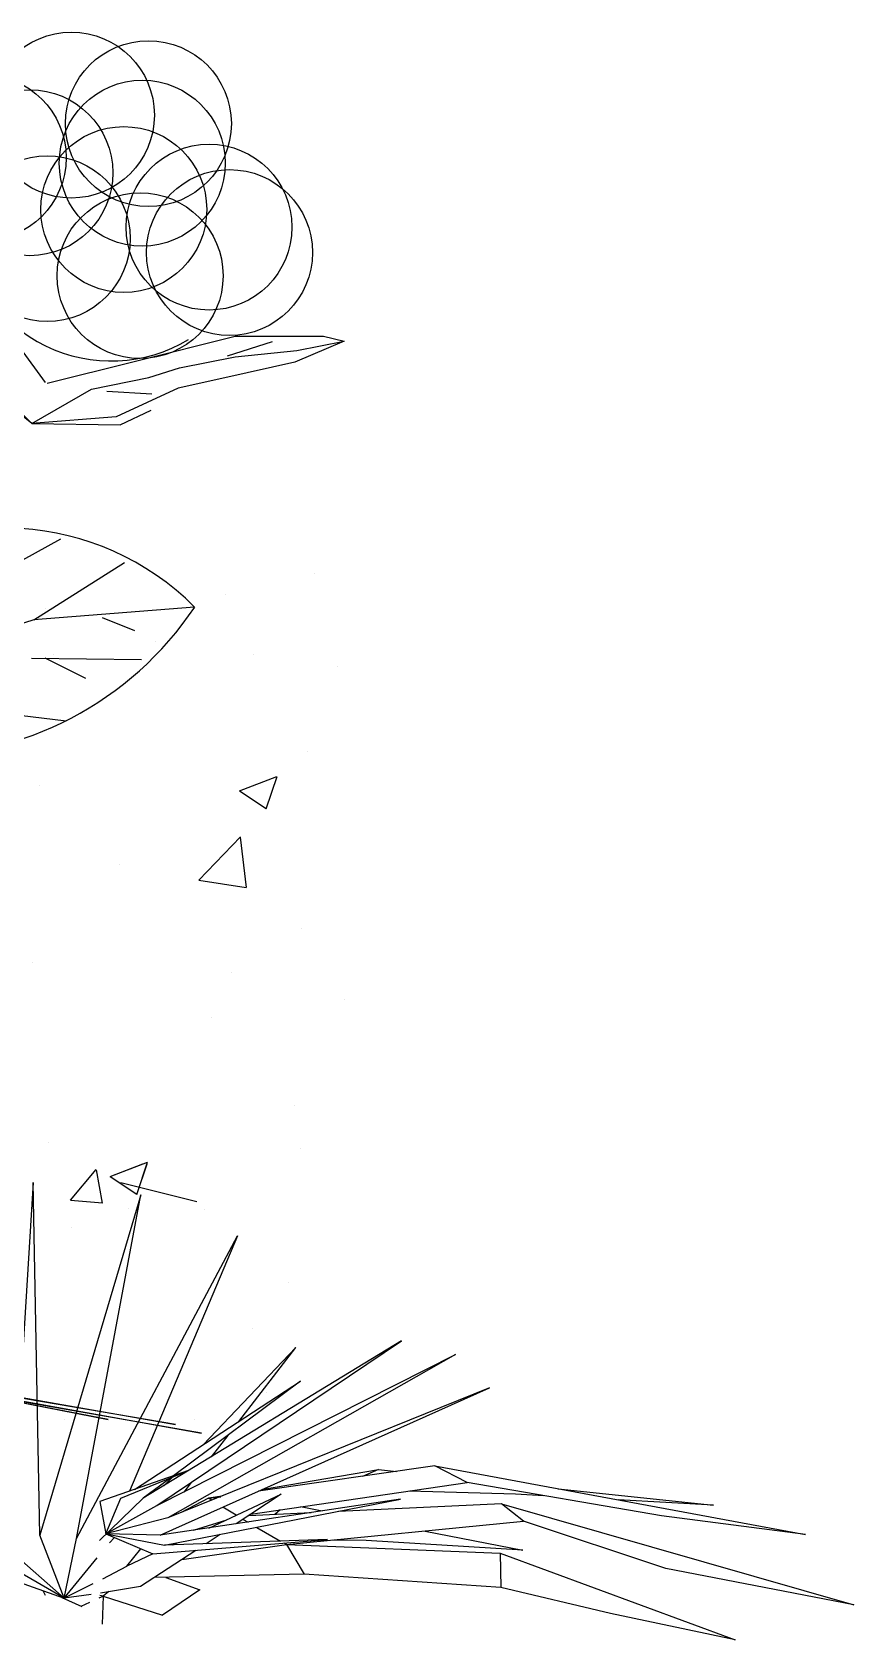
# Model space of a CAD drawing. Extents: x -42728 to 99010, y -18674 to 47645.
# Drawn here: x 45661.7 to 45870.2, y 5699.9 to 6107.9 of the extents above; entities that cross this region are included whole.
import ezdxf

# ---------------------------------------------------------------- set-up
doc = ezdxf.new("R2010")
doc.units = 0
doc.header["$LTSCALE"] = 100
doc.header["$MEASUREMENT"] = 0
doc.layers.get('0').update_dxf_attribs({"linetype": 'CONTINUOUS'})
for name, color, linetype in [('3', 4, 'CONTINUOUS'), ('4', 251, 'CONTINUOUS'), ('6', 6, 'CONTINUOUS'), ('PUB_TEXT', 7, 'CONTINUOUS')]:
    doc.layers.add(name, color=color, linetype=linetype)

# ---------------------------------------------------------------- blocks, each defined once
blk = doc.blocks.new('A$C0BD5559B')
at = {"color": 3, "linetype": 'ByBlock'}
for p, q in [((728.9, 210.22), (723.2, 116.72)), ((730.59, 120.74), (728.9, 210.22)), ((756.2, 207.08), (730.59, 120.74)), ((739.88, 119.88), (756.2, 207.08)), ((739.88, 119.88), (780.74, 196.65)), ((780.74, 196.65), (753.37, 131.84)), ((633.13, 172.61), (747.96, 150.05)), ((747.96, 150.05), (636.66, 171.5)), ((657.98, 167.75), (765.05, 148.77)), ((822.38, 170.05), (756.85, 130.1)), ((760.33, 128.22), (822.38, 170.05)), ((795.55, 168.38), (772.08, 143.65)), ((781.1, 149.53), (795.55, 168.38)), ((765.05, 148.77), (679.82, 163.41)), ((760.33, 128.22), (836.11, 166.55)), ((836.11, 166.55), (763.08, 125.1)), ((699.96, 159.5), (771.61, 146.58)), ((754.61, 132.32), (796.74, 159.8)), ((796.74, 159.8), (764.53, 135.77)), ((771.61, 146.58), (717.56, 156.01)), ((761.12, 120.72), (844.75, 158.12)), ((844.75, 158.12), (763.08, 125.1)), ((774.17, 140.56), (778.4, 146.05)), ((768.36, 137.14), (745.83, 129.29)), ((751.19, 130.13), (768.36, 137.14)), ((763.84, 135.27), (756.85, 130.1)), ((764.18, 135.39), (762.09, 133.27)), ((830.82, 138.32), (786.13, 131.87)), ((787.38, 132.41), (816.57, 137.39)), ((816.57, 137.39), (812.5, 135.62)), ((816.57, 137.39), (821.1, 136.86)), ((839.08, 134.11), (830.82, 138.32)), ((830.82, 138.32), (924.92, 120.85)), ((767.25, 131.66), (769.13, 134.11)), ((776.86, 130.59), (773.4, 130.07)), ((773.53, 122.53), (791.88, 131.16)), ((791.88, 131.16), (780.45, 123.58)), ((784.11, 126.02), (839.08, 134.11)), ((824.33, 131.93), (851.29, 131.2)), ((888.36, 125.65), (839.08, 134.11)), ((851.29, 131.2), (858.49, 130.76)), ((862.11, 132.48), (901.58, 128.29)), ((756.85, 130.1), (745.74, 119.37)), ((745.83, 129.29), (747.37, 121.03)), ((747.37, 121.03), (751.19, 130.13)), ((747.37, 121.03), (760.33, 128.22)), ((822.14, 129.82), (761.12, 120.72)), ((762.24, 118.21), (822.14, 129.82)), ((773.4, 130.07), (766.47, 126.43)), ((773.4, 130.07), (776.52, 130.47)), ((774.27, 129.57), (773.4, 130.07)), ((780.44, 125.78), (777.08, 127.78)), ((791.6, 127.11), (790.22, 125.97)), ((802.24, 126.79), (796.74, 127.89)), ((847.74, 128.68), (806.35, 126.69)), ((853.33, 124.25), (847.74, 128.68)), ((847.74, 128.68), (937.16, 103.01)), ((901.58, 128.29), (877.32, 129.64)), ((763.08, 125.1), (747.37, 121.03)), ((769.62, 121.97), (778.05, 124.61)), ((782.17, 124.7), (783.47, 123.98)), ((799.45, 126.38), (783.65, 125.64)), ((785.64, 122.69), (791.71, 119.17)), ((793.23, 118.31), (853.33, 124.25)), ((889.47, 112.27), (853.33, 124.25)), ((924.92, 120.85), (888.36, 125.65)), ((736.8, 104.69), (730.59, 120.74)), ((736.8, 104.69), (739.88, 119.88)), ((747.37, 121.03), (762.24, 118.21)), ((761.12, 120.72), (747.37, 121.03)), ((747.37, 121.03), (759.26, 115.94)), ((749.55, 120.08), (748.27, 118.8)), ((759.26, 115.94), (803.61, 119.61)), ((803.61, 119.61), (762.24, 118.21)), ((764.35, 118.26), (765.49, 118.81)), ((776.34, 120.88), (772.8, 118.5)), ((793.23, 118.31), (792.57, 118.67)), ((813.37, 119.33), (804.93, 119.42)), ((853.13, 116.93), (813.37, 119.33)), ((828.35, 121.77), (853.13, 116.93)), ((736.8, 104.69), (716.64, 116.39)), ((723.2, 116.72), (736.8, 104.69)), ((736.8, 104.69), (745.11, 114.93)), ((752.69, 112.88), (756.2, 117.26)), ((759.26, 115.94), (752.69, 112.88)), ((770.18, 116.81), (756.13, 107.67)), ((766.64, 114.5), (793.23, 118.31)), ((793.23, 118.31), (797.68, 110.79)), ((793.23, 118.31), (847.44, 116.17)), ((847.44, 116.17), (847.62, 107.43)), ((847.44, 116.17), (907.03, 94.15)), ((714.7, 112.54), (736.8, 104.69)), ((746.56, 109.67), (752.69, 112.88)), ((797.68, 110.79), (759.67, 109.99)), ((847.62, 107.43), (797.68, 110.79)), ((937.16, 103.01), (889.47, 112.27)), ((732.05, 105.42), (731.44, 106.58)), ((744.06, 108.38), (736.8, 104.69)), ((756.13, 107.67), (745.96, 106.03)), ((748.09, 106.41), (746.71, 105.27)), ((771.2, 106.84), (761.72, 100.44)), ((762.56, 110), (771.2, 106.84)), ((875.44, 100.87), (847.62, 107.43)), ((741.37, 102.56), (736.25, 104.84)), ((743.61, 105.67), (736.8, 104.69)), ((741.05, 102.71), (743.31, 103.68)), ((745.69, 104.78), (746.71, 105.27)), ((746.71, 105.27), (745.83, 105.44)), ((746.71, 105.27), (746.41, 98.15)), ((746.71, 105.27), (761.72, 100.44)), ((907.03, 94.15), (875.44, 100.87))]:
    blk.add_line(p, q, dxfattribs=at)
at = {"layer": '3'}
for p, q in [((714.55, 361.77), (735.95, 373.57)), ((729.1, 353.04), (752.06, 367.54)), ((769.89, 356.26), (729.1, 353.04)), ((729.1, 353.04), (683.51, 338.41)), ((746.45, 353.63), (754.63, 350.33)), ((728.49, 343.29), (756.41, 342.95)), ((731.85, 343.36), (742.15, 338.25)), ((718.71, 329.64), (737.29, 327.37))]:
    blk.add_line(p, q, dxfattribs=at)
for points in [[(732.07, 413.23), (718.63, 431.62), (703.12, 452.98), (685.97, 467.36), (681.09, 469.74), (687.29, 457.67), (698.37, 443.22), (705.75, 433.59), (713.21, 417.89), (728.54, 402.88), (751, 402.5), (758.85, 406.22)], [(732.47, 413.08), (754.58, 418.57), (780.18, 424.99), (802.57, 425.03), (807.84, 423.72), (795.34, 418.44), (777.57, 414.47), (765.72, 411.82), (749.94, 404.56), (728.54, 402.88), (711.07, 417), (707.43, 424.89)], [(728.54, 402.88), (743.74, 411.6), (758.28, 414.52), (766.02, 416.95), (780.14, 419.73), (795.8, 421.41), (807.84, 423.72)], [(778.2, 419.98), (789.67, 423.7)], [(747.63, 411.08), (759.02, 410.36)]]:
    blk.add_lwpolyline(points, dxfattribs=at)
for centre, radius, start, end in [((721.45, 307.88), 68.46, 44.9628, 127.7162), ((699.08, 403.56), 85.16, 268.9273, 326.2568)]:
    blk.add_arc(centre, radius, start, end, dxfattribs=at)
at = {"layer": '4', "color": 4}
for p, q in [((800.24, 364.66), (800.24, 364.66)), ((777.79, 359.42), (777.79, 359.42)), ((732.05, 356.02), (732.05, 356.02)), ((759.87, 347.43), (759.87, 347.43)), ((734.19, 344.33), (734.19, 344.33)), ((784.87, 344.16), (784.87, 344.16)), ((806.25, 341.28), (806.25, 341.28)), ((798.6, 319.72), (798.6, 319.72)), ((730.41, 311.08), (730.41, 311.08)), ((781.31, 309.66), (790.76, 313.29)), ((788.07, 305.08), (790.8, 313.24)), ((781.31, 309.66), (788.03, 305.13)), ((770.97, 286.99), (781.49, 297.95)), ((783.02, 285.08), (781.53, 297.9)), ((750.93, 290.8), (750.93, 290.8)), ((770.97, 286.99), (782.98, 285.13)), ((796.96, 274.78), (796.96, 274.78)), ((728.77, 266.14), (728.77, 266.14)), ((779.3, 263.61), (779.3, 263.61)), ((807.9, 256.62), (807.9, 256.62)), ((774.11, 252.17), (774.11, 252.17)), ((795.32, 229.84), (795.32, 229.84)), ((732.92, 220.45), (732.92, 220.45)), ((796.71, 218.77), (796.71, 218.77)), ((738.42, 205.76), (744.93, 213.52)), ((738.42, 205.76), (744.93, 213.52)), ((746.53, 205.01), (744.97, 213.47)), ((746.53, 205.01), (744.97, 213.47)), ((748.46, 211.77), (757.92, 215.4)), ((748.46, 211.77), (756.76, 214.95)), ((755.22, 207.19), (757.96, 215.35)), ((755.22, 207.19), (757.82, 214.95)), ((748.46, 211.77), (755.18, 207.24)), ((748.46, 211.77), (755.18, 207.24)), ((738.42, 205.76), (746.49, 205.06)), ((738.42, 205.76), (746.49, 205.06)), ((753.11, 203.68), (753.11, 203.68)), ((753.11, 203.68), (753.11, 203.68)), ((772.39, 203.37), (772.39, 203.37)), ((772.39, 203.37), (772.39, 203.37)), ((738.59, 198.92), (738.59, 198.92)), ((738.59, 198.92), (738.59, 198.92)), ((793.68, 184.9), (793.68, 184.9)), ((793.68, 184.9), (793.68, 184.9)), ((784.48, 173.21), (784.48, 173.21)), ((784.48, 173.21), (784.48, 173.21)), ((788, 156.86), (788, 156.86)), ((788, 156.86), (788, 156.86)), ((736.87, 150.13), (736.87, 150.13)), ((736.87, 150.13), (736.87, 150.13)), ((769.85, 150.14), (769.85, 150.14)), ((769.85, 150.14), (769.85, 150.14))]:
    blk.add_line(p, q, dxfattribs=at)
at = {"layer": '6'}
blk.add_line((770.45, 205.29), (751.12, 210.12), dxfattribs=at)
for centre in [(738.62, 481.12), (758.15, 478.95), (716.22, 470.31), (756.59, 468.92), (728.08, 466.49), (751.91, 457.15), (773.54, 452.69), (732.46, 449.77), (778.73, 446.24), (756.05, 440.36)]:
    blk.add_circle(centre, 21.05, dxfattribs=at)
blk.add_arc((748.74, 456.78), 38.07, 187.1105, 300.9486, dxfattribs=at)

msp = doc.modelspace()

# ---------------------------------------------------------------- block references
at = {"layer": 'PUB_TEXT', "color": 3}
msp.add_blockref('A$C0BD5559B', (44933.07403, 5605.73903), dxfattribs=at)

doc.saveas('drawing.dxf')
